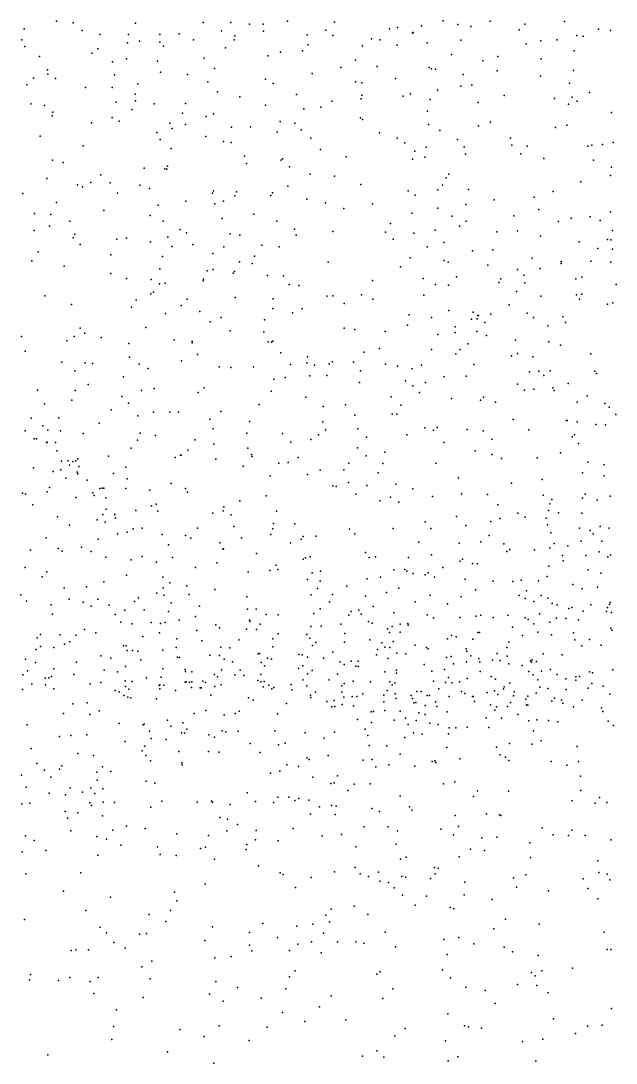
# Model space of a CAD drawing. Header units: metres. Extents: x -25 to 25, y -27.7 to 27.8.
# Drawn here: x -1.914 to -0.5, y -13.193 to -10.716 of the extents above; entities that cross this region are included whole.
import ezdxf

# ---------------------------------------------------------------- set-up
doc = ezdxf.new("R2010")
doc.units = ezdxf.units.M

msp = doc.modelspace()

# ---------------------------------------------------------------- linework, layer by layer
for p in [(-1.8292, -10.7175, 8.4738), (-1.7903, -10.7209, 8.8309), (-1.6422, -10.7219, 9.2056), (-1.4812, -10.7202, -4.5967), (-1.415, -10.7201, 7.6559), (-1.3706, -10.7241, -0.0945), (-1.3388, -10.7244, 16.3229), (-1.2804, -10.7172, -4.9986), (-1.1694, -10.7199, 14.9788), (-0.9107, -10.7165, 16.1945), (-0.7992, -10.7174, 15.9155), (-0.7166, -10.7245, 15.8765), (-0.6227, -10.7182, 15.864), (-1.9064, -10.7357, 16.7196), (-1.7682, -10.7398, 22.3948), (-1.7266, -10.7493, 8.1496), (-1.6585, -10.7486, -0.8301), (-1.5839, -10.7491, 9.3682), (-1.5384, -10.7473, -4.2492), (-1.4372, -10.7403, -3.5393), (-1.3377, -10.7407, 22.5882), (-1.1895, -10.7385, 7.102), (-1.038, -10.7351, 22.5176), (-1.0191, -10.7326, 14.6765), (-0.9839, -10.7461, 16.1025), (-0.9821, -10.7443, 7.6776), (-0.9626, -10.7286, 15.9636), (-0.8758, -10.7255, 15.9706), (-0.8454, -10.7302, -3.2166), (-0.7301, -10.7381, 22.2877), (-0.5417, -10.7359, 15.914), (-0.513, -10.7393, 13.0504), (-1.912, -10.7616, 22.2019), (-1.661, -10.7688, 22.4536), (-1.6323, -10.7644, -5.917), (-1.5843, -10.7669, 22.5075), (-1.5044, -10.7616, 7.8366), (-1.4073, -10.7613, 16.3897), (-1.4058, -10.7522, -0.6595), (-1.2343, -10.7496, 16.3031), (-1.2318, -10.7737, -3.4583), (-1.1727, -10.7512, 22.5586), (-1.0813, -10.7594, 16.2023), (-1.0606, -10.7618, 15.7322), (-0.9489, -10.7687, 22.4551), (-0.8692, -10.7626, 16.0492), (-0.7133, -10.7715, 16.0105), (-0.6791, -10.7636, 22.2254), (-0.6398, -10.7616, 15.963), (-0.5935, -10.7512, -3.061), (-0.5784, -10.7531, 16.7796), (-1.9048, -10.7775, 8.004), (-1.7454, -10.793, 16.5807), (-1.7311, -10.783, 8.3292), (-1.5752, -10.7766, 16.4831), (-1.4278, -10.7809, 8.0151), (-1.2973, -10.7909, 16.3538), (-1.2453, -10.7875, -5.1417), (-1.1027, -10.7761, -0.4857), (-1.0198, -10.7742, 13.6064), (-0.8908, -10.7965, 16.3485), (-0.5999, -10.788, 16.0455), (-1.87, -10.8016, 14.5934), (-1.6967, -10.8136, -6.1797), (-1.663, -10.807, 16.543), (-1.5897, -10.8123, 7.6091), (-1.4787, -10.8052, -3.7095), (-1.3267, -10.7993, 7.2204), (-1.1194, -10.8101, 16.3175), (-0.8165, -10.8117, -0.4678), (-0.781, -10.8011, 16.1266), (-0.6779, -10.807, -0.013), (-1.8508, -10.8331, 16.6753), (-1.8501, -10.8429, 9.9109), (-1.6917, -10.8447, 22.3708), (-1.5823, -10.8388, 22.4544), (-1.5183, -10.8436, 14.0118), (-1.4545, -10.83, -5.6661), (-1.222, -10.8418, 16.3716), (-1.1543, -10.827, 22.5096), (-1.0674, -10.8252, 22.484), (-0.9439, -10.8275, 16.0816), (-0.9383, -10.8308, 16.3045), (-0.9291, -10.8312, 7.0546), (-0.8632, -10.8437, 13.4356), (-0.7829, -10.8355, 16.2572), (-0.6798, -10.848, 22.1876), (-0.6014, -10.8348, 16.2278), (-1.9003, -10.8682, 22.1393), (-1.8842, -10.8529, 7.8708), (-1.8322, -10.8537, 22.2311), (-1.6359, -10.8659, -6.0466), (-1.4701, -10.8616, 22.4831), (-1.333, -10.8548, -3.5654), (-1.315, -10.8651, -5.4363), (-1.1192, -10.8615, 7.0223), (-1.1043, -10.864, 15.0248), (-1.0239, -10.8535, 16.3432), (-0.8689, -10.8721, 7.3697), (-0.8424, -10.8693, 22.3204), (-0.6105, -10.8643, -3.2112), (-1.7609, -10.8748, -6.4376), (-1.6976, -10.8745, 8.8941), (-1.6426, -10.8909, 14.1047), (-1.4472, -10.8851, 8.1506), (-1.3942, -10.8969, 16.4394), (-1.2595, -10.8914, -5.0047), (-1.1038, -10.8935, 15.3937), (-1.0058, -10.8955, 15.7945), (-0.9886, -10.8902, 22.401), (-0.9247, -10.8809, -3.5126), (-0.7659, -10.8936, 16.3573), (-0.6047, -10.8975, -0.5314), (-0.563, -10.887, 22.0265), (-1.8907, -10.9135, 0.1604), (-1.8577, -10.9175, 16.6757), (-1.6876, -10.9095, 8.7331), (-1.6418, -10.9066, 16.5358), (-1.5974, -10.9139, 22.3901), (-1.5231, -10.9133, -0.029), (-1.3329, -10.9167, -4.8375), (-1.2016, -10.9214, 16.4218), (-1.175, -10.9073, 22.4569), (-1.1056, -10.9018, -0.1575), (-0.9416, -10.9033, 16.3745), (-0.8276, -10.9103, 14.6029), (-0.6461, -10.9013, 16.76), (-0.6133, -10.9142, 14.4548), (-0.5929, -10.9076, 16.3605), (-1.8397, -10.942, 14.2817), (-1.8383, -10.9335, 22.2004), (-1.6972, -10.9465, -1.0011), (-1.6509, -10.9271, 8.5744), (-1.5303, -10.9359, 9.2517), (-1.4737, -10.9439, -3.8008), (-1.4562, -10.9373, -0.7467), (-1.2422, -10.9252, 7.12), (-1.1076, -10.9473, 22.42), (-0.9484, -10.9313, 15.9636), (-0.5106, -10.934, 16.3884), (-1.7465, -10.9592, 16.5803), (-1.6807, -10.9546, 7.5935), (-1.56, -10.9597, 16.5057), (-1.5231, -10.9625, 22.4013), (-1.4134, -10.9688, 13.9871), (-1.3686, -10.9686, 22.4329), (-1.2982, -10.9556, -3.7074), (-1.2633, -10.96, -5.2354), (-1.1023, -10.9506, 13.7743), (-0.9455, -10.9626, -3.7568), (-0.8273, -10.966, 7.6376), (-0.7985, -10.9573, 22.2222), (-0.6441, -10.97, 16.452), (-0.6171, -10.9646, 22.0512), (-1.8684, -10.9904, 22.1453), (-1.5913, -10.9815, -4.3186), (-1.555, -10.9727, 7.4881), (-1.4747, -10.9917, 9.5139), (-1.3056, -10.981, 16.4432), (-1.2485, -10.9753, 22.4222), (-1.2251, -10.995, 13.8874), (-1.0623, -10.9828, 15.1901), (-1.02, -10.995, 15.5603), (-0.9187, -10.9768, 22.3068), (-0.7508, -10.9956, 16.4927), (-1.7665, -11.0132, 22.2363), (-1.5833, -10.9988, 9.0051), (-1.557, -11.0198, 22.3442), (-1.4324, -11.0029, 7.3701), (-1.4144, -11.0058, -0.091), (-1.0017, -11.0061, 7.0234), (-0.9513, -11.0169, 14.8549), (-0.8766, -10.9985, 7.169), (-0.8612, -11.0155, 22.2489), (-0.7474, -11.0118, -0.1085), (-0.7113, -11.0144, -0.522), (-0.5668, -11.0141, 16.4941), (-0.5577, -11.0119, -3.5373), (-0.532, -11.0104, 21.9296), (-0.5071, -11.0054, 16.8444), (-1.3827, -11.0379, 22.3829), (-1.2924, -11.0447, -4.977), (-1.2024, -11.0222, 16.4692), (-1.1414, -11.0393, -3.8697), (-0.9836, -11.0452, 16.5199), (-0.9784, -11.0261, 7.8452), (-0.9544, -11.0406, 15.7398), (-0.8576, -11.0336, -3.8776), (-0.7267, -11.0329, 13.3705), (-0.6717, -11.0437, -3.7777), (-1.8389, -11.0478, 16.6478), (-1.8135, -11.0531, 22.1758), (-1.6215, -11.0667, -6.2288), (-1.5722, -11.0682, 9.8547), (-1.5677, -11.0692, 8.737), (-1.5657, -11.0617, 16.519), (-1.3781, -11.0555, -5.4966), (-1.2956, -11.0472, 22.3852), (-1.2762, -11.0632, -0.647), (-0.5537, -11.0473, 0.0202), (-0.5111, -11.0642, -0.6438), (-1.8525, -11.0909, -6.6249), (-1.7243, -11.0824, -6.4814), (-1.2266, -11.0805, 7.225), (-1.1687, -11.0859, 22.3387), (-0.9038, -11.0894, 16.5564), (-0.8975, -11.0811, 13.5995), (-0.5137, -11.0841, 16.5536), (-1.7799, -11.106, 16.6025), (-1.7681, -11.1109, 10.1325), (-1.7477, -11.1007, 0.1152), (-1.7023, -11.1018, 16.5674), (-1.6316, -11.1068, 22.2763), (-1.6088, -11.1149, -4.1788), (-1.4566, -11.1205, -3.9393), (-1.2797, -11.1095, -5.1484), (-1.1065, -11.1051, 16.5186), (-0.994, -11.1201, 15.2313), (-0.9236, -11.1178, -0.5269), (-0.9121, -11.1069, 16.0292), (-0.8504, -11.1171, 22.1879), (-0.5837, -11.0992, 21.9441), (-1.9094, -11.1267, 10.6881), (-1.6845, -11.1256, -1.0996), (-1.5224, -11.145, -4.5848), (-1.4589, -11.1257, 9.1373), (-1.4329, -11.1447, 9.6611), (-1.4055, -11.1324, 16.5016), (-1.4022, -11.1228, 9.4744), (-1.32, -11.1312, 22.3458), (-1.3165, -11.1252, -5.3098), (-1.2346, -11.1406, 16.5045), (-0.9774, -11.1307, 16.5492), (-0.7894, -11.1417, 7.2923), (-0.6944, -11.1352, -3.9755), (-0.6499, -11.1218, 22.0085), (-1.8299, -11.1484, 10.3705), (-1.7173, -11.1672, 22.2367), (-1.5881, -11.1544, -6.0758), (-1.4534, -11.151, -5.6425), (-1.1901, -11.1493, -3.9947), (-1.1469, -11.1623, -0.1525), (-1.0791, -11.1511, 7.1596), (-0.9238, -11.1619, 15.6303), (-0.8568, -11.1527, -4.0578), (-0.6834, -11.1651, 7.5915), (-0.5136, -11.1702, -5.4273), (-1.8816, -11.1742, -1.2196), (-1.843, -11.1764, 14.226), (-1.798, -11.1922, 10.5224), (-1.607, -11.179, 16.545), (-1.5758, -11.1923, 22.2858), (-1.4357, -11.186, 8.5804), (-1.3605, -11.1759, -4.919), (-1.3062, -11.1922, 13.9941), (-0.9857, -11.1734, 13.7197), (-0.8894, -11.1808, 15.8878), (-0.8564, -11.1928, 16.1868), (-0.7433, -11.18, 22.0686), (-0.6366, -11.1937, 21.9618), (-0.6064, -11.1851, 16.7097), (-0.5616, -11.1824, -5.5968), (-0.5382, -11.1913, 16.6464), (-1.8829, -11.2147, 16.6916), (-1.8458, -11.2046, 22.1497), (-1.5354, -11.2123, -5.8453), (-1.264, -11.2116, 22.3059), (-1.1732, -11.2172, 13.917), (-1.0477, -11.2185, 8.0589), (-1.0356, -11.1983, 22.258), (-0.9297, -11.2139, 15.0552), (-0.8722, -11.2043, 22.1622), (-0.7831, -11.2178, 16.6635), (-0.734, -11.2154, 14.6549), (-0.5087, -11.2148, -5.895), (-1.7898, -11.2321, -6.5573), (-1.7863, -11.2238, 16.6147), (-1.6862, -11.2352, 10.3514), (-1.6631, -11.2327, 22.2505), (-1.6064, -11.2418, 0.0494), (-1.565, -11.2304, 7.6247), (-1.5209, -11.2201, 10.0281), (-1.4172, -11.223, 8.8425), (-1.3938, -11.2254, 22.3056), (-1.2601, -11.2256, 8.3133), (-1.0298, -11.2355, -0.6419), (-0.9807, -11.2212, 16.5961), (-0.9095, -11.2434, 7.9796), (-0.6794, -11.2278, 7.8066), (-0.5874, -11.2415, -5.2725), (-0.5204, -11.236, 0.0834), (-0.5127, -11.237, -4.0569), (-1.873, -11.2651, 10.9196), (-1.773, -11.248, 0.1619), (-1.5555, -11.2528, 16.536), (-1.5059, -11.2476, -4.1287), (-1.4584, -11.269, -5.5359), (-1.4316, -11.2532, 9.8714), (-1.3417, -11.2499, 9.2005), (-1.3006, -11.2534, 16.5309), (-0.9492, -11.2537, -4.181), (-0.8408, -11.2634, 16.0271), (-0.7927, -11.2609, 16.332), (-0.5433, -11.2571, 16.6995), (-0.5083, -11.2587, -4.9171), (-1.8879, -11.2865, 7.8592), (-1.7003, -11.2729, 16.5794), (-1.5778, -11.2765, 22.2753), (-1.3949, -11.2895, 16.5386), (-1.365, -11.2929, -4.0772), (-1.3588, -11.2753, -0.0731), (-1.1837, -11.2902, 22.2675), (-0.9889, -11.2798, 22.1959), (-0.9084, -11.2863, 16.6612), (-0.8991, -11.29, 15.3199), (-0.6992, -11.2807, -4.1987), (-0.6307, -11.2886, 21.9182), (-0.6307, -11.2928, 16.7433), (-0.56, -11.2875, 21.8489), (-0.5123, -11.2903, -4.7196), (-1.811, -11.2994, 16.65), (-1.7001, -11.3166, 10.8393), (-1.5843, -11.3058, 10.5018), (-1.4714, -11.3108, -4.7542), (-1.4571, -11.3077, -1.0572), (-1.4097, -11.3162, -5.0143), (-1.4067, -11.3121, -5.2438), (-1.0126, -11.3013, 16.6249), (-0.8049, -11.2967, 16.704), (-0.7345, -11.3071, -0.0514), (-0.6801, -11.3053, -5.8628), (-1.6634, -11.3286, -6.3343), (-1.6046, -11.3311, -6.1021), (-1.5845, -11.3414, 10.7337), (-1.5714, -11.3401, -4.3533), (-1.481, -11.3342, 22.2805), (-1.4805, -11.3303, 16.554), (-1.3282, -11.3219, 22.2887), (-1.2901, -11.3221, -0.869), (-1.2767, -11.3432, 7.4138), (-1.0784, -11.3338, -4.2448), (-0.9587, -11.3285, 13.7195), (-0.9292, -11.3433, -0.0974), (-0.8793, -11.325, 15.1528), (-0.7787, -11.3382, 22.02), (-0.7737, -11.3292, -5.5972), (-0.7195, -11.3206, -5.3305), (-0.7168, -11.3387, -0.6811), (-0.5953, -11.3298, 13.3903), (-0.5813, -11.3255, -6.0477), (-0.4999, -11.3434, 7.6316), (-1.6054, -11.3651, 14.1654), (-1.5987, -11.3609, 16.5782), (-1.2536, -11.3451, 8.9513), (-1.1049, -11.3675, 8.3482), (-0.9565, -11.3685, 16.6899), (-0.8983, -11.3447, -4.3053), (-0.7365, -11.3594, -5.1598), (-0.594, -11.3674, 7.9682), (-0.5817, -11.3659, 7.3072), (-1.8569, -11.3698, -1.3235), (-1.7938, -11.3905, 22.1834), (-1.6406, -11.3805, 22.2442), (-1.5331, -11.3932, -4.5359), (-1.5192, -11.3779, -1.1836), (-1.4051, -11.3738, -4.2418), (-1.3151, -11.3772, 16.5705), (-1.187, -11.3709, 16.6072), (-1.1727, -11.3703, 13.9472), (-1.146, -11.388, -0.079), (-1.0778, -11.3777, -0.7542), (-0.7542, -11.3916, 14.8255), (-0.6787, -11.3711, 16.8077), (-0.5872, -11.3779, 16.8426), (-0.5202, -11.3898, 14.5802), (-0.5081, -11.3862, 0.1788), (-1.6516, -11.3965, 7.737), (-1.5708, -11.4122, -5.6785), (-1.4888, -11.4069, -5.3479), (-1.3157, -11.4004, 9.4034), (-1.2692, -11.4102, 22.2571), (-1.2455, -11.401, 9.1834), (-0.9916, -11.4148, 22.1448), (-0.8978, -11.4045, 22.0898), (-0.8396, -11.4088, -5.7621), (-0.8285, -11.4167, 16.7865), (-0.8266, -11.4169, 22.0242), (-0.798, -11.4133, -4.9853), (-0.711, -11.411, 7.0547), (-1.4644, -11.4318, 16.5849), (-1.4379, -11.4211, 10.6258), (-1.3357, -11.4272, 10.1282), (-0.9958, -11.4394, 16.7161), (-0.9389, -11.4216, -4.4924), (-0.8433, -11.4256, 8.1899), (-0.83, -11.4246, -5.3003), (-0.8119, -11.4335, -5.9553), (-0.6963, -11.4216, 21.9121), (-0.6621, -11.4414, 16.8692), (-0.6265, -11.4195, 14.719), (-0.6201, -11.4336, 16.5594), (-1.9125, -11.4664, 22.0891), (-1.7874, -11.4664, 14.2204), (-1.773, -11.4466, -6.4571), (-1.7625, -11.4586, 16.6721), (-1.6173, -11.4455, 16.6124), (-1.417, -11.4535, 22.267), (-1.3373, -11.4552, 7.5113), (-1.1457, -11.4468, 9.0586), (-1.1206, -11.4496, 22.2087), (-1.0485, -11.4546, 8.8762), (-0.9239, -11.4617, 8.3669), (-0.882, -11.4436, -4.6438), (-0.882, -11.4571, -5.4638), (-0.8308, -11.4548, 13.5803), (-0.808, -11.4644, 0.0227), (-1.8047, -11.4772, 22.1709), (-1.7231, -11.4689, 0.1543), (-1.6573, -11.4829, 22.2329), (-1.5497, -11.4742, 22.2648), (-1.507, -11.4817, 7.6596), (-1.5068, -11.4783, 10.9059), (-1.3269, -11.4791, 16.6025), (-1.3187, -11.4803, 22.2594), (-1.3157, -11.4773, 9.5617), (-0.8518, -11.4842, -0.7453), (-0.7387, -11.4751, 15.383), (-0.6598, -11.4796, 21.8623), (-0.6322, -11.4871, 8.186), (-1.9043, -11.5018, 7.9094), (-1.656, -11.5154, -6.1575), (-1.4947, -11.5093, -4.6586), (-1.2968, -11.5054, 10.5265), (-1.2334, -11.5148, 0.0041), (-1.0994, -11.504, -4.5823), (-1.0621, -11.4954, 16.7172), (-0.9386, -11.4972, 16.7829), (-0.8806, -11.5076, 22.0338), (-0.8708, -11.4974, 8.6742), (-0.7485, -11.5122, 8.5089), (-0.7343, -11.5067, 21.9071), (-0.6976, -11.5151, 15.0149), (-0.56, -11.5081, 21.7832), (-1.8166, -11.5277, 16.7722), (-1.7616, -11.5292, -1.3907), (-1.744, -11.5309, 16.7117), (-1.6328, -11.5322, -5.8026), (-1.5327, -11.5245, 16.6354), (-1.4427, -11.5387, 16.6482), (-1.415, -11.5399, 22.2412), (-1.3612, -11.5387, 14.1072), (-1.2738, -11.5329, -4.5419), (-1.2351, -11.529, 9.3704), (-1.2165, -11.5349, 10.2308), (-1.1819, -11.5316, -0.9433), (-1.1739, -11.5269, 16.6925), (-1.1238, -11.5279, 7.3368), (-1.0477, -11.5326, -0.8569), (-1.0194, -11.5374, 9.0641), (-0.962, -11.5346, -4.8742), (-0.8382, -11.5328, 8.8856), (-1.7861, -11.548, 11.3096), (-1.6704, -11.5625, 7.793), (-1.6117, -11.5424, 16.6745), (-1.286, -11.5639, 9.7984), (-1.2276, -11.5598, 10.0694), (-1.1874, -11.5591, 22.19), (-1.1071, -11.5485, 22.1573), (-0.9842, -11.5434, 7.2388), (-0.9086, -11.5624, 16.837), (-0.8562, -11.5606, 7.1491), (-0.7056, -11.5502, -0.7339), (-0.6833, -11.549, 8.6909), (-0.6719, -11.5592, 16.0997), (-0.6564, -11.5484, 16.308), (-0.5506, -11.5491, 14.7915), (-0.5462, -11.5547, 16.9717), (-1.7539, -11.5805, -6.2952), (-1.5976, -11.5904, 11.2291), (-1.479, -11.5884, -1.2685), (-1.3129, -11.568, 10.6942), (-1.1094, -11.5757, 9.2212), (-1.0001, -11.5718, 0.0353), (-0.9826, -11.5835, -5.3774), (-0.9531, -11.5756, -5.9573), (-0.7343, -11.58, 0.1366), (-0.6501, -11.5887, 7.0039), (-0.6139, -11.5785, 8.3825), (-1.875, -11.5939, 16.9108), (-1.7854, -11.5951, 16.8141), (-1.6745, -11.6089, -5.5176), (-1.6279, -11.5945, -5.3253), (-1.4933, -11.5995, 16.6961), (-1.3194, -11.5968, 16.6988), (-1.237, -11.6111, 14.0163), (-1.0344, -11.6099, -5.6529), (-0.9673, -11.5993, 22.0431), (-0.8909, -11.6143, 13.6409), (-0.815, -11.6105, 21.9197), (-0.7179, -11.5944, 16.9458), (-0.6958, -11.5918, 8.8681), (-0.6472, -11.5952, 13.446), (-0.5688, -11.6078, 8.6017), (-1.8577, -11.6267, 14.2319), (-1.7931, -11.6179, 22.1275), (-1.6994, -11.6409, -5.9403), (-1.6583, -11.6247, 16.7648), (-1.3481, -11.6279, 10.8392), (-1.1963, -11.633, 10.4457), (-1.1427, -11.6287, 16.7793), (-1.0112, -11.6297, 16.8375), (-0.8225, -11.6181, 16.9098), (-0.7865, -11.6224, -6.2426), (-0.5923, -11.6226, 21.7584), (-0.527, -11.6257, 14.928), (-0.5163, -11.6345, 17.0388), (-1.8896, -11.661, 17.6614), (-1.8242, -11.6596, 16.9278), (-1.6365, -11.6548, -5.1494), (-1.5993, -11.6464, 22.1973), (-1.5605, -11.6461, -4.901), (-1.5395, -11.6467, 7.7115), (-1.4651, -11.6627, 16.7497), (-1.4391, -11.6451, 22.2066), (-1.1208, -11.6539, 22.107), (-1.0321, -11.651, 13.8126), (-1.0207, -11.6515, -5.2074), (-0.7443, -11.6642, 21.8423), (-0.5008, -11.6522, 8.8188), (-1.904, -11.6904, 18.173), (-1.8618, -11.6789, 17.9003), (-1.8497, -11.6888, 7.949), (-1.7285, -11.6726, 16.8551), (-1.4571, -11.6862, 11.1932), (-1.3708, -11.6683, 16.7572), (-1.1971, -11.6693, 9.9021), (-1.1901, -11.6885, 9.5446), (-1.1136, -11.6862, 10.2697), (-0.9547, -11.6839, 9.1507), (-0.9342, -11.6894, 21.9712), (-0.925, -11.6825, -6.1516), (-0.8536, -11.6877, 0.1587), (-0.707, -11.6885, -6.36), (-0.6177, -11.6663, 17.0086), (-0.6162, -11.6661, 16.4117), (-0.5929, -11.6691, 15.7717), (-0.5484, -11.6758, 15.5073), (-0.5251, -11.6767, 15.2932), (-1.8828, -11.71, 22.0112), (-1.8767, -11.7101, 17.3257), (-1.8199, -11.6909, 22.0782), (-1.7659, -11.6971, -6.1227), (-1.6372, -11.7126, 0.094), (-1.6304, -11.696, 16.8335), (-1.594, -11.7016, 14.173), (-1.501, -11.7121, 16.8088), (-1.3774, -11.6962, -1.1656), (-1.2929, -11.6974, 0.0629), (-1.2254, -11.7116, 16.8295), (-1.2071, -11.7006, -4.8311), (-1.0931, -11.7058, 0.0894), (-0.9973, -11.7002, 7.2568), (-0.8158, -11.691, 9.0688), (-0.7953, -11.7103, 16.9679), (-0.6043, -11.7052, 21.7327), (-0.599, -11.7005, 8.9638), (-1.8533, -11.7183, 17.1298), (-1.8519, -11.718, 18.0724), (-1.8315, -11.7188, 17.5984), (-1.8285, -11.7382, -1.5647), (-1.6523, -11.732, 22.1325), (-1.5174, -11.7364, 11.3728), (-1.4559, -11.7223, 0.0679), (-1.3751, -11.7321, 16.8327), (-1.2725, -11.7179, 22.1374), (-1.114, -11.7308, -5.4767), (-0.909, -11.7182, 16.9331), (-0.8352, -11.7385, 21.8587), (-0.5894, -11.7207, 6.9338), (-1.8179, -11.7626, 17.2963), (-1.8019, -11.7621, 17.5322), (-1.7904, -11.7639, 17.9045), (-1.7839, -11.7623, 22.0455), (-1.779, -11.7575, 17.0692), (-1.7059, -11.7508, 11.5604), (-1.5476, -11.754, 16.8675), (-1.5349, -11.7482, 22.158), (-1.5333, -11.7487, -1.3509), (-1.4509, -11.7581, 16.8689), (-1.3662, -11.7468, 7.5865), (-1.365, -11.7521, 11.0863), (-1.2551, -11.7545, -1.0178), (-1.0935, -11.7502, 16.8937), (-1.0496, -11.7416, 22.001), (-0.7956, -11.7468, -0.7312), (-0.7719, -11.7561, 21.8001), (-0.6876, -11.7549, 0.3308), (-0.632, -11.7434, 16.263), (-1.8843, -11.7789, 18.2639), (-1.8378, -11.7872, 18.1775), (-1.8193, -11.7838, 0.119), (-1.7988, -11.7723, 8.8025), (-1.7806, -11.789, 17.192), (-1.7767, -11.7755, 17.6553), (-1.6647, -11.7771, 16.9677), (-1.3861, -11.7747, 22.1253), (-1.3016, -11.7679, 14.0544), (-1.2795, -11.7658, 10.7331), (-1.2027, -11.7842, 16.9103), (-1.1468, -11.7835, -5.0064), (-1.1349, -11.7674, 9.7851), (-1.0542, -11.7687, -0.8579), (-0.9285, -11.7675, 21.8996), (-0.5672, -11.7653, 17.0778), (-0.5282, -11.7716, 15.6385), (-1.8077, -11.803, 9.0092), (-1.7792, -11.7926, 17.4079), (-1.757, -11.8076, 8.0989), (-1.694, -11.7925, 8.5618), (-1.6615, -11.8045, 22.0696), (-1.3221, -11.7977, -4.8674), (-1.2334, -11.7944, 7.4622), (-1.1357, -11.8132, -5.282), (-1.065, -11.7905, 10.0224), (-0.8747, -11.8024, -6.309), (-0.6758, -11.8062, 21.6958), (-0.5802, -11.7909, 13.4283), (-0.528, -11.7975, 8.3716), (-1.9105, -11.8388, 14.1851), (-1.8519, -11.8355, -5.7471), (-1.8463, -11.8256, -5.9965), (-1.7433, -11.8381, 17.9496), (-1.7266, -11.828, 17.4815), (-1.7211, -11.8271, -5.1038), (-1.7172, -11.8268, 17.255), (-1.6646, -11.8276, 8.3556), (-1.6076, -11.832, 17.0609), (-1.5572, -11.8156, 22.1021), (-1.5233, -11.8281, 8.7275), (-1.5185, -11.8363, 16.9903), (-1.1727, -11.8214, -5.8229), (-1.1649, -11.8232, 10.5692), (-1.0923, -11.8209, 16.9528), (-1.0235, -11.8175, 21.9144), (-0.9826, -11.8285, 13.6918), (-0.7484, -11.8153, 17.0214), (-1.9029, -11.8414, 21.8695), (-1.7839, -11.8493, 18.1542), (-1.7401, -11.8441, 14.1624), (-1.7123, -11.85, 17.5755), (-1.3936, -11.857, 17.0166), (-1.3313, -11.8452, 22.0604), (-1.1187, -11.841, 13.8763), (-1.0616, -11.8572, 10.3938), (-1.0356, -11.8483, 7.2872), (-1.0163, -11.8601, 16.9801), (-0.936, -11.8467, 0.2093), (-0.8676, -11.8406, 21.7858), (-0.8054, -11.8417, 9.216), (-0.6729, -11.8438, 17.0533), (-0.6525, -11.8541, 19.6909), (-0.5801, -11.8506, 19.6287), (-0.5733, -11.8411, 19.737), (-0.5452, -11.8552, 17.1339), (-0.5142, -11.8456, 21.6212), (-1.8857, -11.8665, -5.3667), (-1.7116, -11.8769, 17.7836), (-1.6407, -11.8802, 17.3372), (-1.604, -11.8688, 17.1645), (-1.5931, -11.8652, 11.5488), (-1.5887, -11.8819, 8.2216), (-1.4581, -11.8865, 0.0654), (-1.4332, -11.8809, 11.4044), (-1.4316, -11.8713, 8.5965), (-1.3071, -11.8814, 10.9703), (-0.7811, -11.8667, 21.7052), (-0.7334, -11.8862, 19.6675), (-0.6608, -11.8798, 0.4212), (-0.6574, -11.8645, 19.5615), (-0.6371, -11.8856, 21.6294), (-0.5811, -11.8862, -0.6848), (-1.8275, -11.8953, 21.8869), (-1.7327, -11.9021, 18.0871), (-1.7193, -11.8898, 11.6924), (-1.7138, -11.9076, 18.0016), (-1.6911, -11.8898, 9.16), (-1.6894, -11.8986, 17.6892), (-1.4145, -11.8907, 7.6832), (-1.3137, -11.9106, 21.9932), (-1.2631, -11.9116, 13.9872), (-0.9534, -11.907, 10.2577), (-0.8788, -11.8943, 9.353), (-0.798, -11.9063, 19.6027), (-0.7759, -11.8989, -6.4656), (-0.7158, -11.8958, 19.5049), (-0.6665, -11.898, 16.176), (-1.7984, -11.915, 18.2714), (-1.6845, -11.9352, 17.8773), (-1.662, -11.9312, 21.946), (-1.6477, -11.9236, 17.5447), (-1.6263, -11.9219, 17.4445), (-1.5782, -11.9372, 17.3586), (-1.4944, -11.922, 17.1854), (-1.4084, -11.9177, 21.999), (-1.3204, -11.9368, 8.7011), (-1.3153, -11.9234, 17.0723), (-1.1337, -11.9246, 7.3841), (-1.1204, -11.9357, 21.8497), (-1.0298, -11.9229, 21.8111), (-0.9399, -11.9227, 21.7488), (-0.857, -11.9158, 21.7013), (-0.6631, -11.9138, 19.8151), (-0.6547, -11.9328, 15.997), (-0.5871, -11.922, 19.5135), (-0.5613, -11.9279, 21.5897), (-0.5548, -11.9351, 8.2246), (-0.5375, -11.9181, 16.7835), (-0.5167, -11.9218, 19.5642), (-1.8543, -11.9449, -5.1334), (-1.7307, -11.948, -1.6392), (-1.5636, -11.9616, 21.9464), (-1.5232, -11.9393, 14.1086), (-1.5107, -11.9455, 8.0828), (-1.4411, -11.9568, 8.2507), (-1.3896, -11.9452, 8.402), (-1.2734, -11.9565, -5.8256), (-1.2481, -11.9484, 21.9107), (-1.2431, -11.9419, -5.4385), (-1.2133, -11.9414, -5.9761), (-0.9689, -11.9551, 17.0593), (-0.873, -11.9579, 10.0143), (-0.8213, -11.9546, 19.769), (-0.8019, -11.9396, 17.0665), (-0.7664, -11.9594, 19.4386), (-0.6475, -11.9584, 21.5759), (-0.5833, -11.9531, 9.2462), (-0.5339, -11.9529, 8.5714), (-1.8915, -11.9745, 21.6789), (-1.8254, -11.9705, 0.0867), (-1.8164, -11.9768, 21.7596), (-1.7702, -11.9674, 9.3132), (-1.7471, -11.9776, 21.8325), (-1.434, -11.972, 21.9339), (-1.4328, -11.9708, 7.8463), (-1.3547, -11.9823, 17.1653), (-1.0956, -11.9797, 17.0788), (-0.9389, -11.9857, 21.6437), (-0.76, -11.9775, 19.8329), (-0.7526, -11.973, 21.5909), (-0.6942, -11.9737, 17.118), (-0.6571, -11.9686, 19.4005), (-0.627, -11.9866, 16.6657), (-0.6146, -11.9644, 17.1572), (-0.5723, -11.9868, -6.6108), (-0.5401, -11.978, 19.4621), (-0.5135, -11.985, 13.5477), (-1.7122, -11.9906, 18.2218), (-1.6521, -11.9972, 21.8525), (-1.6257, -11.9897, 17.7219), (-1.5919, -12.0031, 9.3288), (-1.5536, -11.9918, 17.4434), (-1.4484, -12.0046, 17.2824), (-1.3076, -12.0103, -5.5622), (-1.2438, -11.9957, 7.5452), (-1.238, -11.9925, 17.1321), (-1.2271, -11.9898, -5.1822), (-1.0869, -11.992, -6.2458), (-1.0714, -11.9905, 21.7379), (-0.9932, -11.9914, -0.7878), (-0.8702, -12.0008, 9.6776), (-0.8651, -11.9956, 19.4678), (-0.841, -12.0056, 9.8496), (-0.8292, -12.0066, 0.3405), (-0.6595, -12.0123, 9.3741), (-0.626, -12, 19.952), (-0.5194, -11.9902, 17.2407), (-1.9042, -12.0158, 21.6002), (-1.8526, -12.0254, 9.439), (-1.6635, -12.0336, 21.7736), (-1.4992, -12.0152, 21.8773), (-1.3745, -12.0257, 17.246), (-1.3229, -12.0224, 21.8342), (-1.3037, -12.0206, 8.19), (-1.2223, -12.0284, 21.775), (-1.2026, -12.0239, 8.8602), (-1.0279, -12.0214, 21.6507), (-1.0023, -12.0204, 13.549), (-0.9973, -12.0242, 19.6249), (-0.9824, -12.0297, 17.1189), (-0.9538, -12.0327, 21.5653), (-0.9468, -12.0279, 19.5468), (-0.9117, -12.0158, 13.3954), (-0.6638, -12.037, 19.2767), (-0.566, -12.0212, 19.3624), (-0.5363, -12.0289, 13.7068), (-1.8636, -12.0375, 20.0475), (-1.7584, -12.0617, 11.9167), (-1.717, -12.0497, 21.7069), (-1.5765, -12.0388, 21.8035), (-1.5602, -12.052, 17.6512), (-1.5196, -12.059, 17.5498), (-1.2333, -12.0442, 9.0194), (-1.2029, -12.0476, -0.9298), (-1.1395, -12.06, 8.4292), (-1.0918, -12.0421, 17.1351), (-1.0601, -12.0381, 0.1925), (-0.9317, -12.0381, 19.815), (-0.8584, -12.0431, -6.4883), (-0.7921, -12.0476, 17.1502), (-0.7455, -12.0491, 19.3316), (-0.7252, -12.0455, 16.2017), (-0.6847, -12.0468, 21.4909), (-0.603, -12.0557, 13.443), (-1.9142, -12.0803, 21.458), (-1.8109, -12.0636, -1.7646), (-1.591, -12.0766, 17.9909), (-1.5762, -12.0638, 17.7813), (-1.5744, -12.0814, -4.9698), (-1.514, -12.08, -1.2985), (-1.4533, -12.0674, 14.0064), (-1.3775, -12.085, 21.6876), (-1.2243, -12.0803, 7.9789), (-1.2096, -12.0652, 21.6813), (-1.1737, -12.0793, 17.1914), (-1.0954, -12.0839, 8.6138), (-1.0457, -12.0747, 21.5131), (-1.0159, -12.0647, 19.7809), (-0.9421, -12.0812, 10.4602), (-0.8685, -12.0851, 21.4687), (-0.8342, -12.0684, 19.3784), (-0.7306, -12.0822, 16.4651), (-0.7131, -12.0709, 9.9396), (-0.6778, -12.0822, 17.2042), (-0.581, -12.0664, 17.2608), (-0.544, -12.0625, 20.0726), (-1.9011, -12.0956, 20.2556), (-1.8419, -12.1043, 18.4264), (-1.7997, -12.091, 21.5161), (-1.7665, -12.098, 20.1696), (-1.7469, -12.107, 19.9347), (-1.7311, -12.0908, 14.0472), (-1.7045, -12.1053, 20.1083), (-1.6438, -12.0962, 21.6026), (-1.6348, -12.0877, 18.1866), (-1.5567, -12.0996, 17.8669), (-1.4898, -12.1073, 21.5996), (-1.1807, -12.0967, 10.9334), (-1.0773, -12.1081, 19.8192), (-0.9776, -12.0974, 19.8631), (-0.9004, -12.1016, 19.4246), (-0.7157, -12.0895, -6.5931), (-0.6956, -12.0961, 7.0007), (-0.662, -12.088, 20.0271), (-0.6519, -12.101, 19.1201), (-0.6402, -12.104, 15.7281), (-0.6054, -12.1109, 16.8144), (-0.5604, -12.104, 19.0001), (-0.5204, -12.1104, 18.869), (-0.516, -12.1031, 6.8162), (-0.514, -12.0988, 14.4477), (-1.8393, -12.1264, 21.4028), (-1.6905, -12.1269, 9.5615), (-1.6671, -12.117, 21.5042), (-1.621, -12.1158, 20.0561), (-1.5637, -12.1198, 21.5327), (-1.4996, -12.1319, 9.4844), (-1.3759, -12.1148, 21.5505), (-1.3554, -12.1149, 17.3728), (-1.3312, -12.127, -5.9593), (-1.303, -12.1282, 21.4835), (-1.2185, -12.1249, 9.1602), (-1.2028, -12.1134, 11.2543), (-1.1353, -12.1288, 7.7304), (-1.1298, -12.1198, 13.6753), (-1.1109, -12.1167, 21.4502), (-1.1056, -12.1262, 19.6968), (-1.0279, -12.1236, 19.5913), (-0.9485, -12.1279, 19.9672), (-0.9338, -12.1353, 17.2048), (-0.8714, -12.1346, 19.9998), (-0.8325, -12.1312, 13.2009), (-0.8217, -12.1291, 19.3167), (-0.7922, -12.1344, 10.3798), (-0.7571, -12.1287, 17.2236), (-0.7162, -12.1353, 16.6242), (-0.6817, -12.1258, 18.9541), (-0.6415, -12.1359, 10.2669), (-0.6126, -12.1126, 14.0372), (-0.5779, -12.1196, 18.7955), (-0.5226, -12.1204, 18.6506), (-0.5111, -12.1222, 9.6023), (-1.6767, -12.1452, 0.0654), (-1.6505, -12.1494, -1.5807), (-1.6048, -12.1463, 18.2454), (-1.5825, -12.1485, 20.1772), (-1.5714, -12.1462, 18.1467), (-1.5377, -12.1404, 20.0636), (-1.4509, -12.1518, 20.0641), (-1.4425, -12.1592, 17.6021), (-1.3708, -12.1404, -5.7345), (-1.3693, -12.1438, 19.9626), (-1.3453, -12.1502, -5.1296), (-1.2255, -12.1556, 19.9699), (-1.2006, -12.1547, -6.2217), (-1.154, -12.1503, 19.8362), (-1.0879, -12.1441, 19.9507), (-1.0793, -12.1479, 17.239), (-1.0434, -12.1609, 21.3518), (-1.0317, -12.1559, 7.9192), (-1.0132, -12.1502, 8.1399), (-0.9947, -12.1484, 7.3733), (-0.9937, -12.1523, 19.5149), (-0.7462, -12.1575, 15.9672), (-0.7086, -12.1393, 19.0461), (-0.6951, -12.149, 21.3694), (-0.6578, -12.1451, 18.7872), (-0.6191, -12.137, 20.1073), (-0.589, -12.14, 0.5291), (-0.5129, -12.1593, 21.3625), (-1.8751, -12.1826, 9.6789), (-1.8677, -12.1746, 19.8245), (-1.8206, -12.1753, 21.3173), (-1.7837, -12.1762, 19.8609), (-1.7627, -12.1626, 18.3937), (-1.7363, -12.1707, 20.2984), (-1.6242, -12.1794, 20.2522), (-1.5849, -12.1709, 19.9), (-1.5439, -12.1852, 11.7093), (-1.4958, -12.1654, 17.8987), (-1.3782, -12.1619, 17.4991), (-1.3541, -12.1628, -5.3469), (-1.3154, -12.1849, 21.3187), (-1.3028, -12.1729, 9.3716), (-1.2345, -12.1744, 21.344), (-1.2276, -12.1835, 19.7351), (-1.1444, -12.1723, 11.0794), (-1.0383, -12.1698, 7.5256), (-1.0134, -12.1694, 20.011), (-0.9007, -12.1847, 8.2466), (-0.8914, -12.1768, 7.2302), (-0.8802, -12.18, 8.0198), (-0.8289, -12.1701, 20.068), (-0.8245, -12.17, 21.3369), (-0.7225, -12.1771, 18.8611), (-0.6862, -12.1693, 8.3724), (-0.6536, -12.1752, 18.6112), (-0.6011, -12.171, 13.2657), (-0.51, -12.1648, 18.497), (-1.8775, -12.2102, 20.4897), (-1.8674, -12.2033, 21.2497), (-1.836, -12.2052, 18.4898), (-1.8108, -12.1973, 12.3827), (-1.7977, -12.1923, 20.3715), (-1.6701, -12.2019, 21.3173), (-1.6636, -12.2017, 18.3554), (-1.5452, -12.2052, 20.2845), (-1.4842, -12.1897, 18.0968), (-1.439, -12.2049, 17.8256), (-1.4178, -12.2065, 20.2127), (-1.3967, -12.187, 20.1297), (-1.3155, -12.2043, 20.1149), (-1.221, -12.2005, 17.3827), (-1.213, -12.1936, 20.0459), (-1.1456, -12.1929, 21.2772), (-1.0852, -12.1877, 10.7953), (-1.0666, -12.21, 21.2305), (-1.0565, -12.1948, 9.011), (-1.0496, -12.2048, 17.3049), (-1.0379, -12.2053, 0.231), (-1.0296, -12.191, -6.4268), (-0.9776, -12.2001, 19.4437), (-0.9506, -12.2055, 17.2916), (-0.9467, -12.2088, 16.1571), (-0.8564, -12.209, 17.2967), (-0.8405, -12.186, 16.5108), (-0.7595, -12.2052, 17.3141), (-0.7547, -12.1928, 20.1244), (-0.5984, -12.1875, 21.3272), (-0.5813, -12.2016, 13.5096), (-0.5636, -12.1869, 20.2025), (-0.5355, -12.2004, 15.5076), (-1.9031, -12.2331, 18.5641), (-1.7238, -12.2256, 21.2535), (-1.7003, -12.2307, 12.087), (-1.6617, -12.2129, 19.8448), (-1.6493, -12.2129, 20.3413), (-1.6359, -12.2142, 11.8656), (-1.6288, -12.2352, 21.2191), (-1.5767, -12.2122, 21.2858), (-1.5422, -12.2283, 0.0727), (-1.5369, -12.2295, 19.8495), (-1.465, -12.224, 18.1885), (-1.4425, -12.225, 20.2947), (-1.4314, -12.2336, 19.859), (-1.3501, -12.2206, 21.207), (-1.3474, -12.2202, 9.5146), (-1.3283, -12.2312, 20.2076), (-1.319, -12.2334, 13.7728), (-1.2537, -12.2222, 17.481), (-1.2458, -12.2227, 21.1822), (-1.2333, -12.2287, 20.1468), (-1.1948, -12.2307, 19.6629), (-1.1731, -12.217, 0.1462), (-1.069, -12.2231, 20.1031), (-1.0426, -12.2314, 19.5037), (-1.0206, -12.2188, 13.2505), (-0.9999, -12.2204, 16.3545), (-0.9026, -12.2297, 8.6876), (-0.8922, -12.2269, 7.4974), (-0.8549, -12.214, 21.2599), (-0.8449, -12.2252, 8.4612), (-0.826, -12.2318, 20.1565), (-0.7828, -12.2199, 7.7585), (-0.7588, -12.2262, 21.2604), (-0.6991, -12.2351, 8.5493), (-0.6733, -12.2203, 14.3897), (-0.6283, -12.223, 7.8755), (-1.8793, -12.2416, 21.1442), (-1.8359, -12.2566, 20.5661), (-1.7822, -12.2405, 20.4869), (-1.7165, -12.2598, 21.1397), (-1.6654, -12.2507, 20.4823), (-1.5768, -12.2562, 20.4494), (-1.5238, -12.258, 9.7245), (-1.4376, -12.2588, 21.0899), (-1.4115, -12.2399, 18.0899), (-1.3933, -12.2594, -1.1427), (-1.3431, -12.2411, 17.5917), (-1.3352, -12.2494, 19.7481), (-1.2543, -12.2554, 11.5257), (-1.2439, -12.2493, 20.2278), (-1.1557, -12.24, 9.314), (-1.1464, -12.2458, 16.3091), (-1.1291, -12.2379, 21.134), (-1.118, -12.2498, 16.0706), (-1.1126, -12.2383, 13.3728), (-1.1126, -12.2508, 17.3704), (-1.0216, -12.2596, 21.0944), (-0.9559, -12.2463, 21.1508), (-0.9074, -12.2578, 10.6439), (-0.8867, -12.2446, 0.3478), (-0.8554, -12.2397, 16.6699), (-0.8234, -12.2407, 19.1326), (-0.7937, -12.2354, 19.0064), (-0.7756, -12.2361, 18.5319), (-0.7547, -12.2446, 20.203), (-0.723, -12.2483, 14.1103), (-0.7035, -12.2369, 18.4539), (-0.7009, -12.2404, 17.3688), (-0.6893, -12.239, 13.9009), (-0.6557, -12.2578, 21.2175), (-0.508, -12.2586, 10.3666), (-1.9092, -12.2707, 21.0399), (-1.8987, -12.2611, 12.5155), (-1.8561, -12.2788, 20.6776), (-1.8481, -12.2774, 19.7476), (-1.8415, -12.2747, -5.0476), (-1.7887, -12.2701, 21.0923), (-1.6847, -12.2631, 9.7776), (-1.6665, -12.2849, 20.5827), (-1.616, -12.2774, 21.0647), (-1.5809, -12.2764, 18.3684), (-1.5234, -12.263, 21.1009), (-1.5078, -12.2634, 13.843), (-1.4539, -12.2694, 20.463), (-1.4468, -12.275, 18.2927), (-1.4058, -12.2704, -5.9765), (-1.3848, -12.2725, 18.2216), (-1.3514, -12.2837, 20.4518), (-1.3438, -12.2694, 20.3652), (-1.244, -12.2825, 20.9364), (-1.2328, -12.2683, 17.5529), (-1.2224, -12.2602, 21.0565), (-1.182, -12.2828, 20.3227), (-1.162, -12.2692, 17.4873), (-1.0491, -12.2637, 20.1926), (-1.0214, -12.2665, 15.9109), (-0.938, -12.2621, 20.187), (-0.8982, -12.277, 21.0916), (-0.8536, -12.2791, 18.6123), (-0.8231, -12.2625, 18.7823), (-0.7971, -12.2742, 18.3952), (-0.7868, -12.2808, 21.1187), (-0.7077, -12.263, 18.3588), (-0.6969, -12.2707, 16.8658), (-0.6859, -12.2825, 20.3136), (-0.677, -12.2616, 10.4489), (-0.64, -12.2695, 7.6994), (-0.6197, -12.28, 18.2314), (-0.5956, -12.2753, 14.7856), (-0.5955, -12.2833, -0.7557), (-0.5873, -12.2744, 20.3236), (-0.5632, -12.2633, 17.5634), (-0.5564, -12.2658, 21.2135), (-1.9102, -12.3057, 18.6178), (-1.8878, -12.2928, 15.7043), (-1.8557, -12.2941, 13.862), (-1.8357, -12.304, 18.5546), (-1.7492, -12.2919, -1.6558), (-1.724, -12.2891, 15.8211), (-1.6905, -12.3076, 20.8031), (-1.6653, -12.2979, 20.7113), (-1.6579, -12.3044, 16.0672), (-1.6495, -12.2863, 18.4304), (-1.5859, -12.2961, 20.6521), (-1.584, -12.2943, 20.9312), (-1.5837, -12.3038, 20.8412), (-1.5743, -12.2953, 15.7109), (-1.5471, -12.3076, 19.771), (-1.5238, -12.2881, -1.3506), (-1.5213, -12.2875, 20.5644), (-1.5138, -12.2882, 15.8789), (-1.5085, -12.3004, 20.7365), (-1.5083, -12.2868, 20.9679), (-1.4881, -12.3017, -5.4776), (-1.4857, -12.3016, 20.8293), (-1.4816, -12.2853, -5.6924), (-1.4759, -12.2884, 16.1098), (-1.4531, -12.2982, 20.6143), (-1.438, -12.294, 19.744), (-1.3439, -12.2868, 17.8798), (-1.3386, -12.2989, 20.574), (-1.3359, -12.2866, 17.7897), (-1.3252, -12.2948, 16.4805), (-1.3179, -12.3041, 18.0481), (-1.3134, -12.3008, 20.7554), (-1.2723, -12.2937, 17.6817), (-1.2708, -12.3062, 13.554), (-1.2345, -12.2965, 20.4333), (-1.1515, -12.2969, 20.8895), (-1.1458, -12.2914, 19.5651), (-1.1249, -12.2855, 16.6166), (-1.0832, -12.2871, 20.9738), (-1.044, -12.3079, -0.8837), (-1.0378, -12.2872, 11.1771), (-1.0318, -12.2943, 17.4504), (-1.0257, -12.2892, 20.282), (-0.9337, -12.2853, 19.3126), (-0.9215, -12.3035, 18.4587), (-0.9054, -12.2886, 8.8682), (-0.8899, -12.2897, 13.0329), (-0.8722, -12.2868, 17.3927), (-0.7891, -12.3082, 17.4957), (-0.7673, -12.3036, 20.3384), (-0.7658, -12.2988, 18.2692), (-0.7526, -12.29, 7.5374), (-0.6814, -12.2997, 0.5367), (-0.6624, -12.3034, 21.0969), (-0.6187, -12.3053, 18.0866), (-0.5663, -12.3024, 17.9838), (-0.5579, -12.2913, 17.688), (-0.5306, -12.2977, 17.8211), (-1.681, -12.3109, 15.5581), (-1.6693, -12.3193, 12.4539), (-1.66, -12.3239, -5.091), (-1.653, -12.3252, 19.7511), (-1.5919, -12.3273, 16.242), (-1.4632, -12.3185, 16.4044), (-1.3737, -12.3251, 11.6802), (-1.3621, -12.3311, 15.6853), (-1.226, -12.3186, 18.1933), (-1.2249, -12.3246, 18.0657), (-1.2142, -12.3117, 20.6683), (-1.1872, -12.3341, 17.7476), (-1.1698, -12.3312, 18.2652), (-1.1519, -12.3116, 20.4837), (-1.1466, -12.324, 9.4744), (-1.1271, -12.3221, 20.6425), (-1.1163, -12.3218, 15.7915), (-1.102, -12.3158, 20.7992), (-1.0519, -12.3344, 18.223), (-1.0517, -12.3192, 19.4405), (-1.0247, -12.3159, 16.7696), (-1.0227, -12.3271, 18.4186), (-0.9872, -12.3195, 18.3133), (-0.984, -12.3267, 20.5006), (-0.9734, -12.31, 10.8468), (-0.963, -12.3103, 20.9335), (-0.9491, -12.3199, 20.3958), (-0.9432, -12.3199, 17.4948), (-0.897, -12.3217, 18.7181), (-0.8676, -12.3104, 19.0989), (-0.8596, -12.3146, 18.263), (-0.8409, -12.322, 20.3946), (-0.8394, -12.3221, 20.9501), (-0.8364, -12.3336, 20.4839), (-0.806, -12.3122, 21.029), (-0.7809, -12.3174, 15.7206), (-0.7438, -12.3205, 14.5787), (-0.7421, -12.3111, -6.6419), (-0.7143, -12.3281, 20.4462), (-0.7094, -12.3211, 17.572), (-0.6898, -12.3138, 18.1422), (-0.653, -12.3334, 17.8826), (-0.646, -12.3261, 17.7146), (-0.6299, -12.3306, 6.9116), (-0.581, -12.3308, -6.7173), (-0.5146, -12.3162, 21.0845), (-1.791, -12.3398, 15.3998), (-1.7564, -12.3374, 19.7394), (-1.7283, -12.3559, 13.7759), (-1.4747, -12.3553, 9.8427), (-1.3957, -12.3567, 0.1068), (-1.2828, -12.3384, -6.2485), (-1.1752, -12.3467, 17.9922), (-1.1681, -12.3459, 13.0919), (-1.1506, -12.3413, 18.1049), (-1.1241, -12.3442, 17.6668), (-1.0817, -12.3583, 11.4596), (-1.0764, -12.3574, 18.4815), (-1.0492, -12.3554, 18.1391), (-1.013, -12.3569, 19.3541), (-0.9804, -12.3373, 11.032), (-0.9759, -12.3365, 20.6605), (-0.9535, -12.3432, 18.1739), (-0.9293, -12.3347, 20.8171), (-0.926, -12.3454, 19.1803), (-0.901, -12.3588, 18.941), (-0.7988, -12.342, 13.9899), (-0.7883, -12.3548, 20.5673), (-0.784, -12.3462, 20.8734), (-0.7579, -12.3457, 17.658), (-0.7512, -12.3359, 18.0657), (-0.7132, -12.3417, 20.9346), (-0.7095, -12.3425, 17.9835), (-0.6263, -12.3375, 13.0483), (-0.6016, -12.3463, 20.5384), (-0.5351, -12.3489, 20.9823), (-0.5317, -12.3579, 10.4973), (-1.8128, -12.3626, 12.6672), (-1.75, -12.3649, 18.5354), (-1.5659, -12.3781, 16.5253), (-1.5022, -12.3628, 18.4192), (-1.4312, -12.3655, 16.687), (-1.4051, -12.3626, 13.6117), (-1.3048, -12.3634, 18.3628), (-1.1141, -12.3769, 17.9101), (-1.0815, -12.3839, 17.7912), (-1.0272, -12.3783, 17.7269), (-1.0003, -12.3733, 18.0589), (-0.9749, -12.3793, 18.7086), (-0.9684, -12.361, 19.2642), (-0.9538, -12.3648, 17.617), (-0.8088, -12.3725, 17.7316), (-0.7723, -12.3733, 20.7226), (-0.7331, -12.3646, 17.8479), (-0.7071, -12.3802, 20.8049), (-0.6885, -12.3778, 7.413), (-0.661, -12.3787, 13.5719), (-0.6383, -12.3825, 20.709), (-0.519, -12.3804, 20.6932), (-1.8995, -12.3893, 16.2011), (-1.6808, -12.3859, -1.5487), (-1.6237, -12.3894, 19.6871), (-1.6212, -12.3881, 18.5124), (-1.6084, -12.4041, 15.2356), (-1.5581, -12.3923, 12.165), (-1.5323, -12.4085, 12.4717), (-1.5297, -12.3848, 15.3805), (-1.5195, -12.3994, 19.6752), (-1.4357, -12.4038, 19.648), (-1.4272, -12.4056, 16.8536), (-1.3983, -12.4048, 18.461), (-1.3109, -12.4035, 15.4802), (-1.2388, -12.4086, 19.5414), (-1.1687, -12.4066, 9.6464), (-1.0965, -12.3995, 19.4091), (-0.994, -12.3884, 17.8958), (-0.9817, -12.4085, 19.1658), (-0.9423, -12.3852, 17.713), (-0.9228, -12.3885, -6.5841), (-0.8964, -12.3968, 17.92), (-0.8809, -12.3968, 17.7701), (-0.8542, -12.395, 16.9585), (-0.8022, -12.3959, -0.8287), (-0.6962, -12.4033, 14.8568), (-0.5059, -12.3908, 20.8242), (-1.8226, -12.4173, 16.3542), (-1.7952, -12.4151, 18.6192), (-1.7578, -12.4134, 19.6593), (-1.6666, -12.4293, 18.5754), (-1.6049, -12.4216, -5.2499), (-1.569, -12.4239, 13.6197), (-1.5256, -12.4089, 18.4899), (-1.4678, -12.413, -1.2588), (-1.4538, -12.4186, -6.0874), (-1.3697, -12.4334, 13.3282), (-1.286, -12.4331, 12.8615), (-1.1937, -12.4207, 18.5271), (-1.0899, -12.4144, -6.4715), (-1.0021, -12.4191, 15.5974), (-0.9608, -12.4115, 18.8742), (-0.8982, -12.4109, 9.096), (-0.6777, -12.4274, 15.5333), (-1.8895, -12.4454, 19.572), (-1.7789, -12.4573, -5.097), (-1.6257, -12.451, 16.819), (-1.62, -12.4402, -5.7139), (-1.5391, -12.4528, 0.1292), (-1.4687, -12.4524, 12.0317), (-1.4439, -12.4542, 18.5497), (-1.346, -12.4554, 18.5292), (-1.3018, -12.4365, 16.9965), (-1.0868, -12.4382, 18.6315), (-1.0449, -12.4392, 19.2731), (-0.9019, -12.4429, 0.404), (-0.7842, -12.4428, 12.8798), (-0.7532, -12.4338, 10.7433), (-0.6999, -12.435, 7.2166), (-0.5926, -12.4412, 8.8656), (-1.8766, -12.4811, 12.868), (-1.7415, -12.462, 16.6536), (-1.617, -12.4622, 19.614), (-1.6064, -12.4751, -5.9216), (-1.5315, -12.4799, 13.4164), (-1.2343, -12.4678, -6.3555), (-1.2291, -12.4719, 18.6011), (-1.1837, -12.4621, 19.4254), (-1.1006, -12.4732, 0.2739), (-1.0795, -12.4714, 12.7864), (-1.0134, -12.4588, 19.092), (-0.9373, -12.4767, 14.3872), (-0.9308, -12.4751, 14.1311), (-0.9282, -12.479, 11.3778), (-0.8712, -12.4705, 11.1973), (-0.7755, -12.4606, -6.664), (-0.7628, -12.4659, 17.0844), (-0.755, -12.4741, 13.6591), (-0.6544, -12.4767, 15.007), (-0.589, -12.4768, 15.3906), (-1.8577, -12.4969, 16.5533), (-1.8225, -12.4944, 18.7464), (-1.8169, -12.487, 0.0832), (-1.7335, -12.5016, 13.5279), (-1.7202, -12.489, 15.0154), (-1.7006, -12.5002, 12.9236), (-1.5312, -12.4841, 18.5786), (-1.321, -12.504, 18.6039), (-1.2992, -12.4995, 12.623), (-1.2823, -12.4844, 19.4974), (-1.2547, -12.4884, 9.851), (-1.0709, -12.4894, 18.821), (-1.0396, -12.4841, 9.535), (-0.9778, -12.4873, 17.0887), (-0.6167, -12.4852, 13.4273), (-1.913, -12.5093, 18.8551), (-1.8433, -12.5135, -1.6474), (-1.7332, -12.5206, 18.6923), (-1.6162, -12.5229, 13.0608), (-1.5962, -12.5282, 18.6545), (-1.2208, -12.5138, 15.2438), (-1.1774, -12.529, 18.7681), (-1.1697, -12.5275, 11.7919), (-1.162, -12.5105, 19.3408), (-1.1223, -12.5302, 19.2134), (-1.084, -12.5296, 19.099), (-0.91, -12.5298, 9.3033), (-0.8828, -12.525, 14.7029), (-0.5849, -12.5113, 6.8593), (-1.9013, -12.5378, 13.3704), (-1.8472, -12.5514, 19.4122), (-1.8081, -12.5556, 18.8122), (-1.797, -12.5392, 19.488), (-1.7679, -12.5492, 13.2425), (-1.7478, -12.5391, 10.1025), (-1.7387, -12.5528, -5.6471), (-1.7191, -12.5414, -5.3616), (-1.3762, -12.551, 19.4633), (-1.1373, -12.5451, 12.6368), (-0.8294, -12.5463, 9.1701), (-0.7554, -12.5466, 0.6557), (-0.5841, -12.5452, 0.7944), (-1.9122, -12.5767, 19.2154), (-1.8931, -12.5758, 18.994), (-1.7507, -12.5749, 16.9387), (-1.7461, -12.581, -5.8363), (-1.7184, -12.5734, 19.4686), (-1.6918, -12.5739, 18.7596), (-1.5794, -12.5708, 17.0984), (-1.4957, -12.5732, 18.6992), (-1.4614, -12.5707, 19.4678), (-1.459, -12.5733, -6.2413), (-1.4167, -12.5788, 10.0622), (-1.3568, -12.5719, 18.7153), (-1.3137, -12.574, 15.0763), (-1.3038, -12.5615, 12.1861), (-1.2777, -12.5613, 12.346), (-1.2635, -12.5691, -1.101), (-1.2539, -12.5648, 17.1891), (-1.2302, -12.5684, 19.3199), (-1.1758, -12.5808, 18.9522), (-1.0129, -12.5591, 11.6374), (-0.8388, -12.56, 17.2087), (-0.6047, -12.5697, 15.2044), (-0.5495, -12.5754, 7.2018), (-0.5397, -12.5622, -6.7716), (-0.5224, -12.5739, 6.6413), (-1.809, -12.5956, -5.18), (-1.7786, -12.5986, 19.3942), (-1.7204, -12.6058, 0.1084), (-1.6051, -12.5851, 19.462), (-1.2259, -12.6014, 18.8791), (-1.2043, -12.5841, 19.2115), (-1.1671, -12.6023, 12.0036), (-1.1647, -12.5826, 19.0587), (-1.0805, -12.5884, 17.2248), (-1.0623, -12.595, -0.9868), (-0.9911, -12.5844, 14.5636), (-0.9851, -12.5918, 12.6153), (-0.8822, -12.6048, 13.6817), (-0.8077, -12.6006, 12.7361), (-0.7772, -12.6035, 15.0117), (-0.7739, -12.6046, 15.374), (-1.8035, -12.6112, 18.9108), (-1.6635, -12.6299, -6.0786), (-1.4416, -12.6098, 17.2023), (-1.423, -12.6138, -1.2084), (-1.3991, -12.6259, 18.8131), (-1.0985, -12.6316, 9.8348), (-1.0417, -12.6316, 14.035), (-0.8746, -12.6308, -0.9003), (-1.9034, -12.6535, 0.0354), (-1.7952, -12.6412, 19.0229), (-1.7335, -12.6547, 19.3192), (-1.6959, -12.6396, 18.8689), (-1.6188, -12.6359, 19.3735), (-1.5438, -12.6484, 18.8259), (-1.468, -12.6522, 19.3348), (-1.4251, -12.6415, 0.2004), (-1.3551, -12.6405, 19.3113), (-1.267, -12.6357, 18.997), (-1.1981, -12.6534, 9.9657), (-1.1522, -12.6503, 12.1987), (-1.0412, -12.6318, 15.1851), (-1.0193, -12.6413, -6.578), (-0.9165, -12.6376, 14.8596), (-0.8862, -12.651, 15.2188), (-0.676, -12.6344, 17.315), (-0.6497, -12.6506, 11.0646), (-0.6132, -12.652, -0.8725), (-0.605, -12.6399, 9.031), (-0.5738, -12.6527, 0.9631), (-1.8829, -12.6641, 16.8659), (-1.7109, -12.6611, 18.9762), (-1.677, -12.6757, 19.2204), (-1.5892, -12.6791, 18.941), (-1.4758, -12.6804, 18.936), (-1.3773, -12.6736, 18.9761), (-1.3564, -12.6624, 14.9449), (-1.3026, -12.6651, 19.0742), (-1.1181, -12.6795, 14.9587), (-1.0228, -12.6729, 14.7459), (-0.8192, -12.6582, 13.5083), (-0.7831, -12.6566, 0.8236), (-0.705, -12.6696, 13.3666), (-0.5123, -12.6623, 6.8324), (-1.9114, -12.6912, 14.8186), (-1.8549, -12.6881, -5.698), (-1.7311, -12.6992, -1.441), (-1.5829, -12.6972, 19.156), (-1.5451, -12.7, 19.0234), (-1.487, -12.6831, 19.2145), (-1.3788, -12.6859, 19.1114), (-0.9988, -12.7038, 17.3329), (-0.8727, -12.7032, 11.5093), (-0.8463, -12.6848, 9.3737), (-0.8123, -12.6882, 1.2987), (-0.7031, -12.7049, 1.7394), (-1.4545, -12.7082, -6.3278), (-1.3495, -12.7241, 2.1375), (-1.1198, -12.7285, 14.1865), (-1.0123, -12.7083, 0.5251), (-0.9314, -12.7286, 11.6546), (-0.9226, -12.7296, 9.5917), (-0.5437, -12.7125, 1.167), (-1.9026, -12.7433, -5.4801), (-1.772, -12.7408, 17.1205), (-1.2985, -12.7408, 0.3136), (-1.2912, -12.7451, 17.3366), (-1.2242, -12.752, 1.7377), (-1.1687, -12.7389, 0.4042), (-1.1077, -12.7434, 1.9627), (-1.088, -12.7497, 1.5134), (-1.0646, -12.7394, 1.8146), (-1.0089, -12.7497, -0.8452), (-1.0006, -12.7517, 11.8405), (-0.9408, -12.7548, 1.9311), (-0.93, -12.7434, 0.6606), (-0.744, -12.7532, -6.7369), (-0.7148, -12.7456, 9.1882), (-0.5783, -12.7552, 12.9262), (-0.5412, -12.7403, 1.61), (-0.5209, -12.7439, 1.4394), (-1.4765, -12.7681, 2.4241), (-1.2617, -12.7762, 2.3526), (-1.0613, -12.761, 12.1047), (-1.0406, -12.7643, 12.2743), (-1.0271, -12.7766, 1.3321), (-0.8593, -12.7631, 17.4278), (-0.737, -12.7751, 12.7414), (-0.5674, -12.7784, 17.4943), (-0.515, -12.7578, 10.9774), (-1.8127, -12.7843, -6.0471), (-1.7014, -12.7987, 14.727), (-1.5493, -12.7866, 14.7597), (-1.0073, -12.7938, 13.5817), (-0.9506, -12.7967, 0.8042), (-0.8607, -12.7933, 13.3845), (-0.7943, -12.8043, 11.4121), (-0.6607, -12.7836, -0.7623), (-0.5438, -12.8032, 1.969), (-1.5436, -12.8076, 0.1764), (-1.1769, -12.8277, 1.4141), (-1.1221, -12.82, 13.7872), (-0.9776, -12.8177, -6.6285), (-0.8945, -12.8234, -0.7281), (-0.8858, -12.8266, 2.1047), (-1.9057, -12.8516, -5.9354), (-1.7601, -12.8309, -0.0588), (-1.6093, -12.8404, 2.4594), (-1.5588, -12.8303, -1.0451), (-1.1899, -12.8419, -0.7303), (-1.0901, -12.84, 9.9707), (-0.7631, -12.851, -0.6476), (-1.7257, -12.8698, -1.1715), (-1.5695, -12.8569, 0.0086), (-1.4592, -12.8695, 1.7109), (-1.3392, -12.8617, 2.6632), (-1.2587, -12.8674, 10.1259), (-1.2209, -12.8631, -6.5212), (-1.1812, -12.8571, 13.9848), (-0.7906, -12.8743, 9.4254), (-0.6826, -12.8633, 2.1001), (-1.7106, -12.8838, -0.9701), (-1.6327, -12.8867, -0.7171), (-1.6157, -12.8853, -0.375), (-1.4768, -12.9016, -6.3865), (-1.371, -12.8827, -0.5669), (-1.3043, -12.8948, 14.7307), (-1.1952, -12.8844, 14.3586), (-1.049, -12.8821, 0.8877), (-0.9094, -12.8993, -0.5813), (-0.8734, -12.8946, 9.6193), (-0.5282, -12.8823, -6.8051), (-1.7949, -12.9258, -0.6658), (-1.7838, -12.924, 10.2717), (-1.7534, -12.9243, 17.2631), (-1.6934, -12.9067, -0.5402), (-1.6667, -12.9202, -6.27), (-1.3708, -12.913, -0.1827), (-1.3655, -12.9266, -0.0089), (-1.2763, -12.9257, -0.381), (-1.2559, -12.9109, 0.5085), (-1.2233, -12.905, 14.1807), (-1.1617, -12.9052, 2.5501), (-1.1185, -12.9053, 0.7264), (-1.0995, -12.9078, -0.552), (-1.0242, -12.917, 2.4214), (-0.8377, -12.9098, 13.1996), (-0.7657, -12.9173, 2.2338), (-0.521, -12.9235, 2.1891), (-0.5122, -12.923, 11.0139), (-1.6031, -12.9512, 10.2732), (-1.4531, -12.9428, 1.572), (-1.4144, -12.9399, 0.1717), (-1.2007, -12.9309, 1.2045), (-0.9017, -12.9354, 12.4732), (-0.7464, -12.9291, 12.7225), (-0.6849, -12.9378, 11.2623), (-1.6265, -12.9642, 2.6343), (-1.2626, -12.9736, 17.4965), (-1.0609, -12.976, -0.3298), (-0.9122, -12.9717, 11.7828), (-0.7008, -12.9777, -0.4647), (-0.6761, -12.9739, 12.9563), (-0.6037, -12.9678, 2.319), (-1.8935, -12.9956, -6.0559), (-1.8916, -12.9828, 14.6744), (-1.8251, -12.9972, 2.0059), (-1.7981, -12.9898, 2.2341), (-1.7497, -12.9992, 1.8355), (-1.7308, -12.9895, 2.4008), (-1.6068, -12.9927, 17.3796), (-1.4507, -12.9991, 2.8296), (-1.2763, -12.9881, 14.0505), (-1.0684, -12.9821, 13.3887), (-0.8938, -12.9909, -0.4132), (-0.6925, -12.9858, -6.7694), (-1.7406, -13.0274, 14.65), (-1.3992, -13.0137, 0.4592), (-1.2847, -13.0167, 14.2788), (-1.0305, -13.0166, 9.9332), (-0.8571, -13.0131, 11.6275), (-0.8111, -13.0207, 9.5377), (-0.7342, -13.0064, 17.7257), (-0.6886, -13.0086, 2.4882), (-0.6613, -13.0263, 9.3483), (-1.6237, -13.0371, 2.7934), (-1.4663, -13.0292, 17.4508), (-1.4336, -13.0459, 1.2169), (-1.3432, -13.0391, 14.6335), (-1.1771, -13.0331, -0.0138), (-1.0546, -13.04, -0.1763), (-0.7871, -13.0517, 12.6234), (-1.6866, -13.0667, 1.6123), (-1.2924, -13.0728, 10.1679), (-1.205, -13.0597, 2.8021), (-0.8999, -13.076, 12.3567), (-0.5109, -13.0633, -6.816), (-1.2392, -13.0946, 0.2242), (-1.1423, -13.0903, 10.0499), (-0.6484, -13.0882, -0.355), (-1.6943, -13.1059, 10.2721), (-1.5365, -13.1131, -6.3808), (-1.4431, -13.1047, 0.6732), (-1.3294, -13.108, 13.7429), (-1.0015, -13.111, 13.1584), (-0.8599, -13.1045, 13.0132), (-0.851, -13.1069, 17.7907), (-0.8198, -13.1101, -0.2356), (-0.5966, -13.1225, 11.153), (-0.5676, -13.1055, 2.6848), (-0.5332, -13.1027, 9.2895), (-1.6982, -13.1373, -6.2757), (-1.4785, -13.1299, 0.9628), (-1.3718, -13.1396, 14.0117), (-1.0256, -13.1286, 0.0341), (-0.905, -13.1399, 12.1699), (-0.7227, -13.1416, 11.4304), (-0.6739, -13.136, 17.8736), (-1.8502, -13.1737, 1.6138), (-1.566, -13.1662, 17.427), (-1.0684, -13.1637, 17.7022), (-1.4561, -13.1933, 14.616), (-1.1029, -13.177, 0.1972), (-1.052, -13.1794, -6.606), (-0.8988, -13.1879, 9.6849), (-0.8759, -13.1784, 11.9386), (-0.6908, -13.1889, 2.8241)]:
    msp.add_point(p)

doc.saveas('drawing.dxf')
